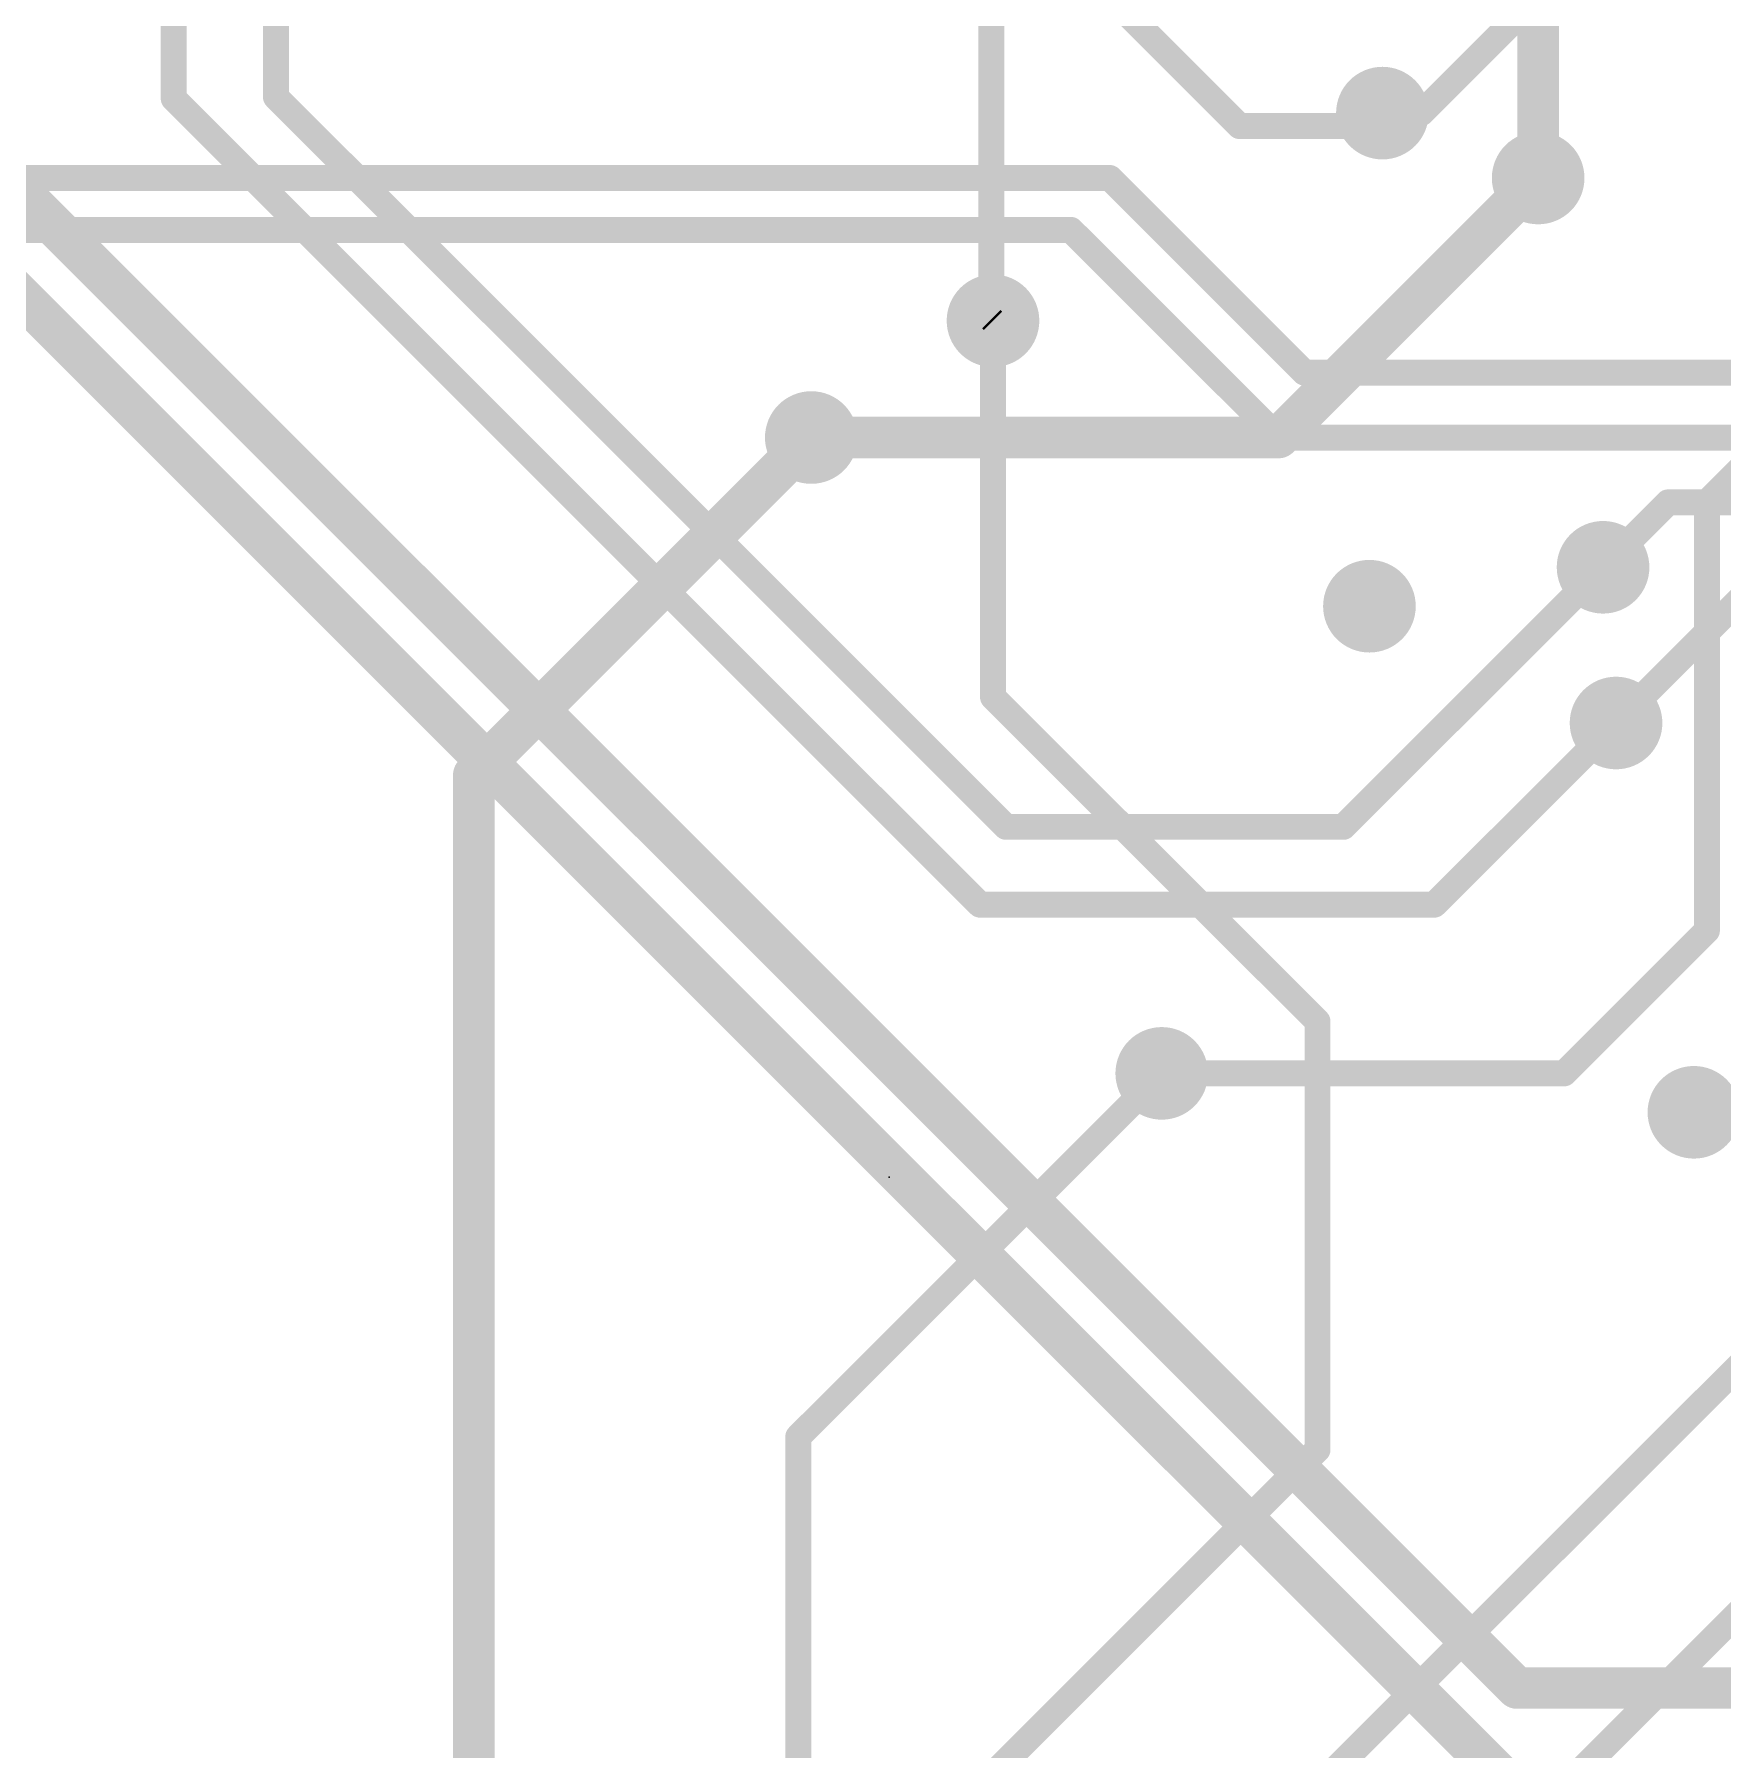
# Model space of a CAD drawing. Extents: x -21.4 to 69.1, y -5.3 to 64.3.
# Drawn here: x 11.83 to 28.35, y 24.24 to 41.03 of the extents above; entities that cross this region are included whole.
import ezdxf

# ---------------------------------------------------------------- set-up
doc = ezdxf.new("R2010")
doc.units = 0
for name, color, linetype in [('1', 12, 'CONTINUOUS'), ('16', 132, 'CONTINUOUS'), ('18', 110, 'CONTINUOUS'), ('23', 53, 'CONTINUOUS')]:
    doc.layers.add(name, color=color, linetype=linetype)

# ---------------------------------------------------------------- blocks, each defined once
blk = doc.blocks.new('ROUNDV')
at = {"const_width": 0.5}
blk.add_lwpolyline([(0, -0.25, 1), (0, 0.25, 1), (0, -0.25)], format="xyb", dxfattribs=at)

msp = doc.modelspace()

# ---------------------------------------------------------------- linework, layer by layer
at = {"layer": '1'}
for points, const_width in [([(13.193, 42.245), (13.193, 40.401)], 0.254), ([(14.193, 42.245), (14.193, 40.417)], 0.254), ([(21.193, 38.243), (21.193, 42.245)], 0.254), ([(26.289, 41.148), (26.289, 42.149)], 0.254), ([(8.636, 41.529), (27.32, 22.845)], 0.4064), ([(26.336, 24.845), (10.033, 41.148)], 0.4064), ([(25.4, 40.259), (26.289, 41.148)], 0.254), ([(13.193, 40.401), (21.082, 32.512)], 0.254), ([(14.193, 40.417), (21.336, 33.274)], 0.254), ([(25.019, 40.259), (25.4, 40.259)], 0.254), ([(26.543, 39.624), (24.003, 37.084)], 0.4064), ([(30.353, 38.608), (28.194, 36.449)], 0.254), ([(21.209, 38.227), (21.193, 38.243)], 0.254), ([(24.003, 37.084), (19.431, 37.084)], 0.4064), ([(28.194, 36.449), (28.194, 32.258)], 0.254), ([(27.178, 35.814), (24.638, 33.274)], 0.254), ([(27.305, 34.29), (25.527, 32.512)], 0.254), ([(21.336, 33.274), (24.638, 33.274)], 0.254), ([(21.082, 32.512), (25.527, 32.512)], 0.254), ([(28.194, 32.258), (26.797, 30.861)], 0.254), ([(26.797, 30.861), (22.86, 30.861)], 0.254), ([(32.593, 24.845), (26.336, 24.845)], 0.4064)]:
    msp.add_lwpolyline(points, dxfattribs=dict(at, const_width=const_width))
for points, const_width in [([(26.2255, 41.148, 1), (26.3525, 41.148)], 0.127), ([(13.2379, 40.4459, 1), (13.1481, 40.3561)], 0.127), ([(13.1295, 40.401, 1), (13.2565, 40.401)], 0.127), ([(14.2379, 40.4619, 1), (14.1481, 40.3721)], 0.127), ([(14.1295, 40.417, 1), (14.2565, 40.417)], 0.127), ([(25.019, 40.3225, 1), (25.019, 40.1955)], 0.127), ([(25.3551, 40.3039, 1), (25.4449, 40.2141)], 0.127), ([(25.4, 40.1955, 1), (25.4, 40.3225)], 0.127), ([(26.6148, 39.5522, 1), (26.4712, 39.6958)], 0.2032), ([(21.2379, 38.2879, 1), (21.1481, 38.1981)], 0.127), ([(21.1295, 38.243, 1), (21.2565, 38.243)], 0.127), ([(21.1641, 38.1821, 1), (21.2539, 38.2719)], 0.127), ([(19.431, 37.1856, 1), (19.431, 36.9824)], 0.2032), ([(24.003, 36.9824, 1), (24.003, 37.1856)], 0.2032), ([(23.9312, 37.1558, 1), (24.0748, 37.0122)], 0.2032), ([(28.2575, 36.449, 1), (28.1305, 36.449)], 0.127), ([(28.1491, 36.4939, 1), (28.2389, 36.4041)], 0.127), ([(27.2229, 35.7691, 1), (27.1331, 35.8589)], 0.127), ([(27.3499, 34.2451, 1), (27.2601, 34.3349)], 0.127), ([(21.336, 33.3375, 1), (21.336, 33.2105)], 0.127), ([(21.2911, 33.2291, 1), (21.3809, 33.3189)], 0.127), ([(24.5931, 33.3189, 1), (24.6829, 33.2291)], 0.127), ([(24.638, 33.2105, 1), (24.638, 33.3375)], 0.127), ([(21.082, 32.5755, 1), (21.082, 32.4485)], 0.127), ([(21.0371, 32.4671, 1), (21.1269, 32.5569)], 0.127), ([(25.4821, 32.5569, 1), (25.5719, 32.4671)], 0.127), ([(25.527, 32.4485, 1), (25.527, 32.5755)], 0.127), ([(28.1305, 32.258, 1), (28.2575, 32.258)], 0.127), ([(28.2389, 32.2131, 1), (28.1491, 32.3029)], 0.127), ([(22.86, 30.9245, 1), (22.86, 30.7975)], 0.127), ([(26.7521, 30.9059, 1), (26.8419, 30.8161)], 0.127), ([(26.797, 30.7975, 1), (26.797, 30.9245)], 0.127), ([(26.336, 24.9466, 1), (26.336, 24.7434)], 0.2032), ([(26.2642, 24.7732, 1), (26.4078, 24.9168)], 0.2032)]:
    msp.add_lwpolyline(points, format="xyb", dxfattribs=dict(at, const_width=const_width))
at = {"layer": '16'}
for points, const_width in [([(18.923, 44.831), (23.622, 40.132)], 0.254), ([(26.543, 44.577), (26.543, 39.624)], 0.4064), ([(24.892, 40.132), (25.019, 40.259)], 0.254), ([(23.622, 40.132), (24.892, 40.132)], 0.254), ([(9.144, 39.624), (22.352, 39.624)], 0.254), ([(22.352, 39.624), (24.257, 37.719)], 0.254), ([(10.668, 39.116), (21.971, 39.116)], 0.254), ([(21.971, 39.116), (24.003, 37.084)], 0.254), ([(21.209, 34.544), (21.209, 38.227)], 0.254), ([(24.257, 37.719), (40.513, 37.719)], 0.254), ([(19.431, 37.084), (16.129, 33.782)], 0.4064), ([(24.003, 37.084), (42.037, 37.084)], 0.254), ([(27.813, 36.449), (27.178, 35.814)], 0.254), ([(32.893, 36.449), (27.813, 36.449)], 0.254), ([(28.956, 35.941), (27.305, 34.29)], 0.254), ([(24.384, 31.369), (21.209, 34.544)], 0.254), ([(16.129, 33.782), (16.129, 16.891)], 0.4064), ([(24.384, 27.178), (24.384, 31.369)], 0.254), ([(22.86, 30.861), (19.304, 27.305)], 0.254), ([(22.479, 21.971), (29.591, 29.083)], 0.254), ([(25.146, 22.225), (30.607, 27.686)], 0.254), ([(19.304, 27.305), (19.304, 22.733)], 0.254), ([(20.447, 23.241), (24.384, 27.178)], 0.254)]:
    msp.add_lwpolyline(points, dxfattribs=dict(at, const_width=const_width))
for points, const_width in [([(25.0639, 40.2141, 1), (24.9741, 40.3039)], 0.127), ([(23.622, 40.1955, 1), (23.622, 40.0685)], 0.127), ([(23.5771, 40.0871, 1), (23.6669, 40.1769)], 0.127), ([(24.8471, 40.1769, 1), (24.9369, 40.0871)], 0.127), ([(24.892, 40.0685, 1), (24.892, 40.1955)], 0.127), ([(22.3969, 39.6689, 1), (22.3071, 39.5791)], 0.127), ([(22.352, 39.5605, 1), (22.352, 39.6875)], 0.127), ([(26.4414, 39.624, 1), (26.6446, 39.624)], 0.2032), ([(22.0159, 39.1609, 1), (21.9261, 39.0711)], 0.127), ([(21.971, 39.0525, 1), (21.971, 39.1795)], 0.127), ([(21.2725, 38.227, 1), (21.1455, 38.227)], 0.127), ([(24.257, 37.7825, 1), (24.257, 37.6555)], 0.127), ([(24.2121, 37.6741, 1), (24.3019, 37.7639)], 0.127), ([(19.5028, 37.0122, 1), (19.3592, 37.1558)], 0.2032), ([(24.003, 37.1475, 1), (24.003, 37.0205)], 0.127), ([(23.9581, 37.0391, 1), (24.0479, 37.1289)], 0.127), ([(27.813, 36.5125, 1), (27.813, 36.3855)], 0.127), ([(27.8579, 36.4041, 1), (27.7681, 36.4939)], 0.127), ([(27.1331, 35.8589, 1), (27.2229, 35.7691)], 0.127), ([(21.2539, 34.5889, 1), (21.1641, 34.4991)], 0.127), ([(21.1455, 34.544, 1), (21.2725, 34.544)], 0.127), ([(27.2601, 34.3349, 1), (27.3499, 34.2451)], 0.127), ([(16.2306, 33.782, 1), (16.0274, 33.782)], 0.2032), ([(16.0572, 33.8538, 1), (16.2008, 33.7102)], 0.2032), ([(24.4475, 31.369, 1), (24.3205, 31.369)], 0.127), ([(24.3391, 31.3241, 1), (24.4289, 31.4139)], 0.127), ([(22.9049, 30.8161, 1), (22.8151, 30.9059)], 0.127), ([(19.3675, 27.305, 1), (19.2405, 27.305)], 0.127), ([(19.2591, 27.3499, 1), (19.3489, 27.2601)], 0.127), ([(24.3205, 27.178, 1), (24.4475, 27.178)], 0.127), ([(24.4289, 27.1331, 1), (24.3391, 27.2229)], 0.127)]:
    msp.add_lwpolyline(points, format="xyb", dxfattribs=dict(at, const_width=const_width))
at = {"layer": '23'}
msp.add_point((20.193, 29.845), dxfattribs=at)

# ---------------------------------------------------------------- block references
at = {"layer": '18', "xscale": 0.9064, "yscale": 0.9064}
for p in [(25.019, 40.259), (25.019, 40.259), (26.543, 39.624), (26.543, 39.624), (21.209, 38.227), (21.209, 38.227), (19.431, 37.084), (19.431, 37.084), (27.178, 35.814), (27.178, 35.814), (24.892, 35.433), (24.892, 35.433), (27.305, 34.29), (27.305, 34.29), (22.86, 30.861), (22.86, 30.861), (28.067, 30.48), (28.067, 30.48)]:
    msp.add_blockref('ROUNDV', p, dxfattribs=at)

doc.saveas('drawing.dxf')
